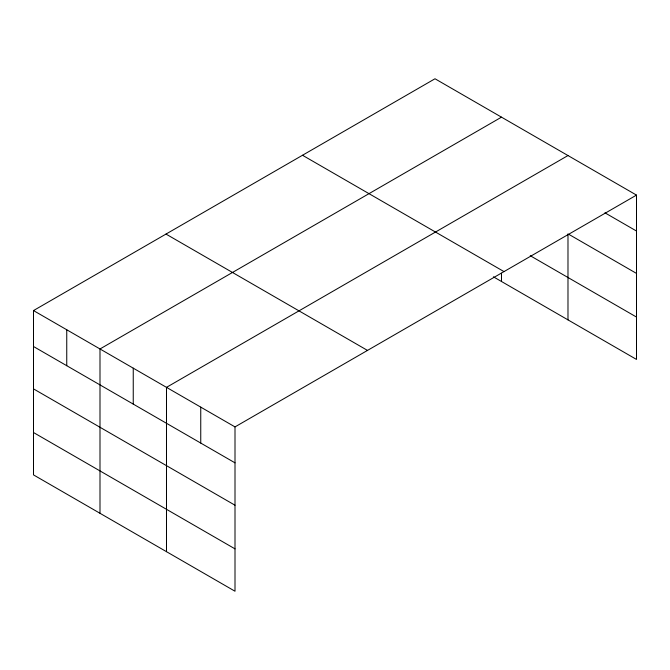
<?xml version="1.0" encoding="UTF-8"?>
<svg xmlns="http://www.w3.org/2000/svg" width="670" height="670" viewBox="0 0 670 670"><rect width="100%" height="100%" fill="white"/><g stroke="black" fill="none" stroke-linecap="round" stroke-linejoin="round"><path stroke-width="1" d="M636.5 195.104L434.998 78.767L33.5 310.57L33.5 474.896L235.003 591.233L235.003 426.907L636.5 195.104L636.5 359.43L493.405 276.819M501.495 117.158L99.998 348.961L99.998 513.287M567.984 155.549L166.495 387.352L166.495 551.678M604.951 212.826L636.5 231.041M568.889 234.374L636.5 273.41M530.246 255.714L636.5 317.061M302.505 155.264L504.007 271.601M165.993 234.073L367.495 350.41M33.5 310.57L235.003 426.907M33.5 346.507L235.003 462.844M33.5 388.876L235.003 505.214M33.5 432.527L235.003 548.864M567.984 233.855L567.984 319.875M501.495 273.218L501.495 281.484M200.749 407.125L200.749 443.063M133.246 368.157L133.246 404.094M66.749 329.766L66.749 365.703"/></g></svg>
